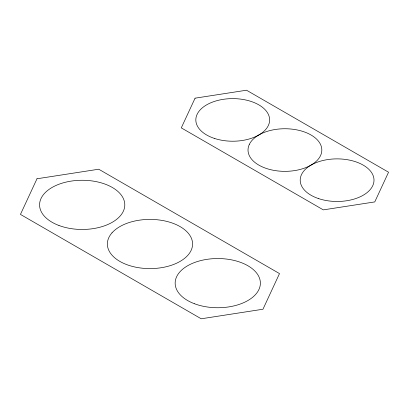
<?xml version="1.0" encoding="UTF-8"?>
<svg xmlns="http://www.w3.org/2000/svg" width="409" height="409" viewBox="0 0 409 409"><rect width="100%" height="100%" fill="white"/><g stroke="black" fill="none" stroke-linecap="round" stroke-linejoin="round"><path stroke-width="0.61" d="M249.275 144.535L248.825 145.619A36.902 21.304 0 0 0 292.588 170.885L294.47 170.625A36.902 21.304 0 0 0 320.564 155.563L321.014 154.479A36.902 21.304 0 0 0 277.246 129.208L275.369 129.469A36.902 21.304 0 0 0 249.275 144.535M36.994 178.769L20.45 214.413L201.223 318.785L262.961 309.235L279.5 273.59L98.727 169.219L36.994 178.769M195.073 98.175L181.284 127.879L323.32 209.878L374.767 201.918L388.55 172.22L246.52 90.215L195.073 98.175M112.01 232.833L111.049 233.994A42.608 24.601 0 0 0 119.847 261.397A42.608 24.601 0 0 0 167.307 266.474L169.321 265.922A42.608 24.601 0 0 0 187.941 255.17L188.902 254.009A42.608 24.601 0 0 0 180.103 226.606A42.608 24.601 0 0 0 132.644 221.53L130.635 222.082A42.608 24.601 0 0 0 112.01 232.833M318.652 198.626A36.902 21.304 0 0 0 374.005 180.175A36.902 21.304 0 0 0 318.652 161.729A36.902 21.304 0 0 0 318.652 198.626M214.285 138.37A36.902 21.304 0 0 0 269.633 119.919A36.902 21.304 0 0 0 214.285 101.468A36.902 21.304 0 0 0 214.285 138.37M58.978 225.497A42.608 24.601 0 0 0 124.735 206.151A42.608 24.601 0 0 0 62.843 182.946A42.608 24.601 0 0 0 58.978 225.497M194.561 303.775A42.608 24.601 0 0 0 260.318 284.429A42.608 24.601 0 0 0 198.421 261.223A42.608 24.601 0 0 0 194.561 303.775"/></g></svg>
